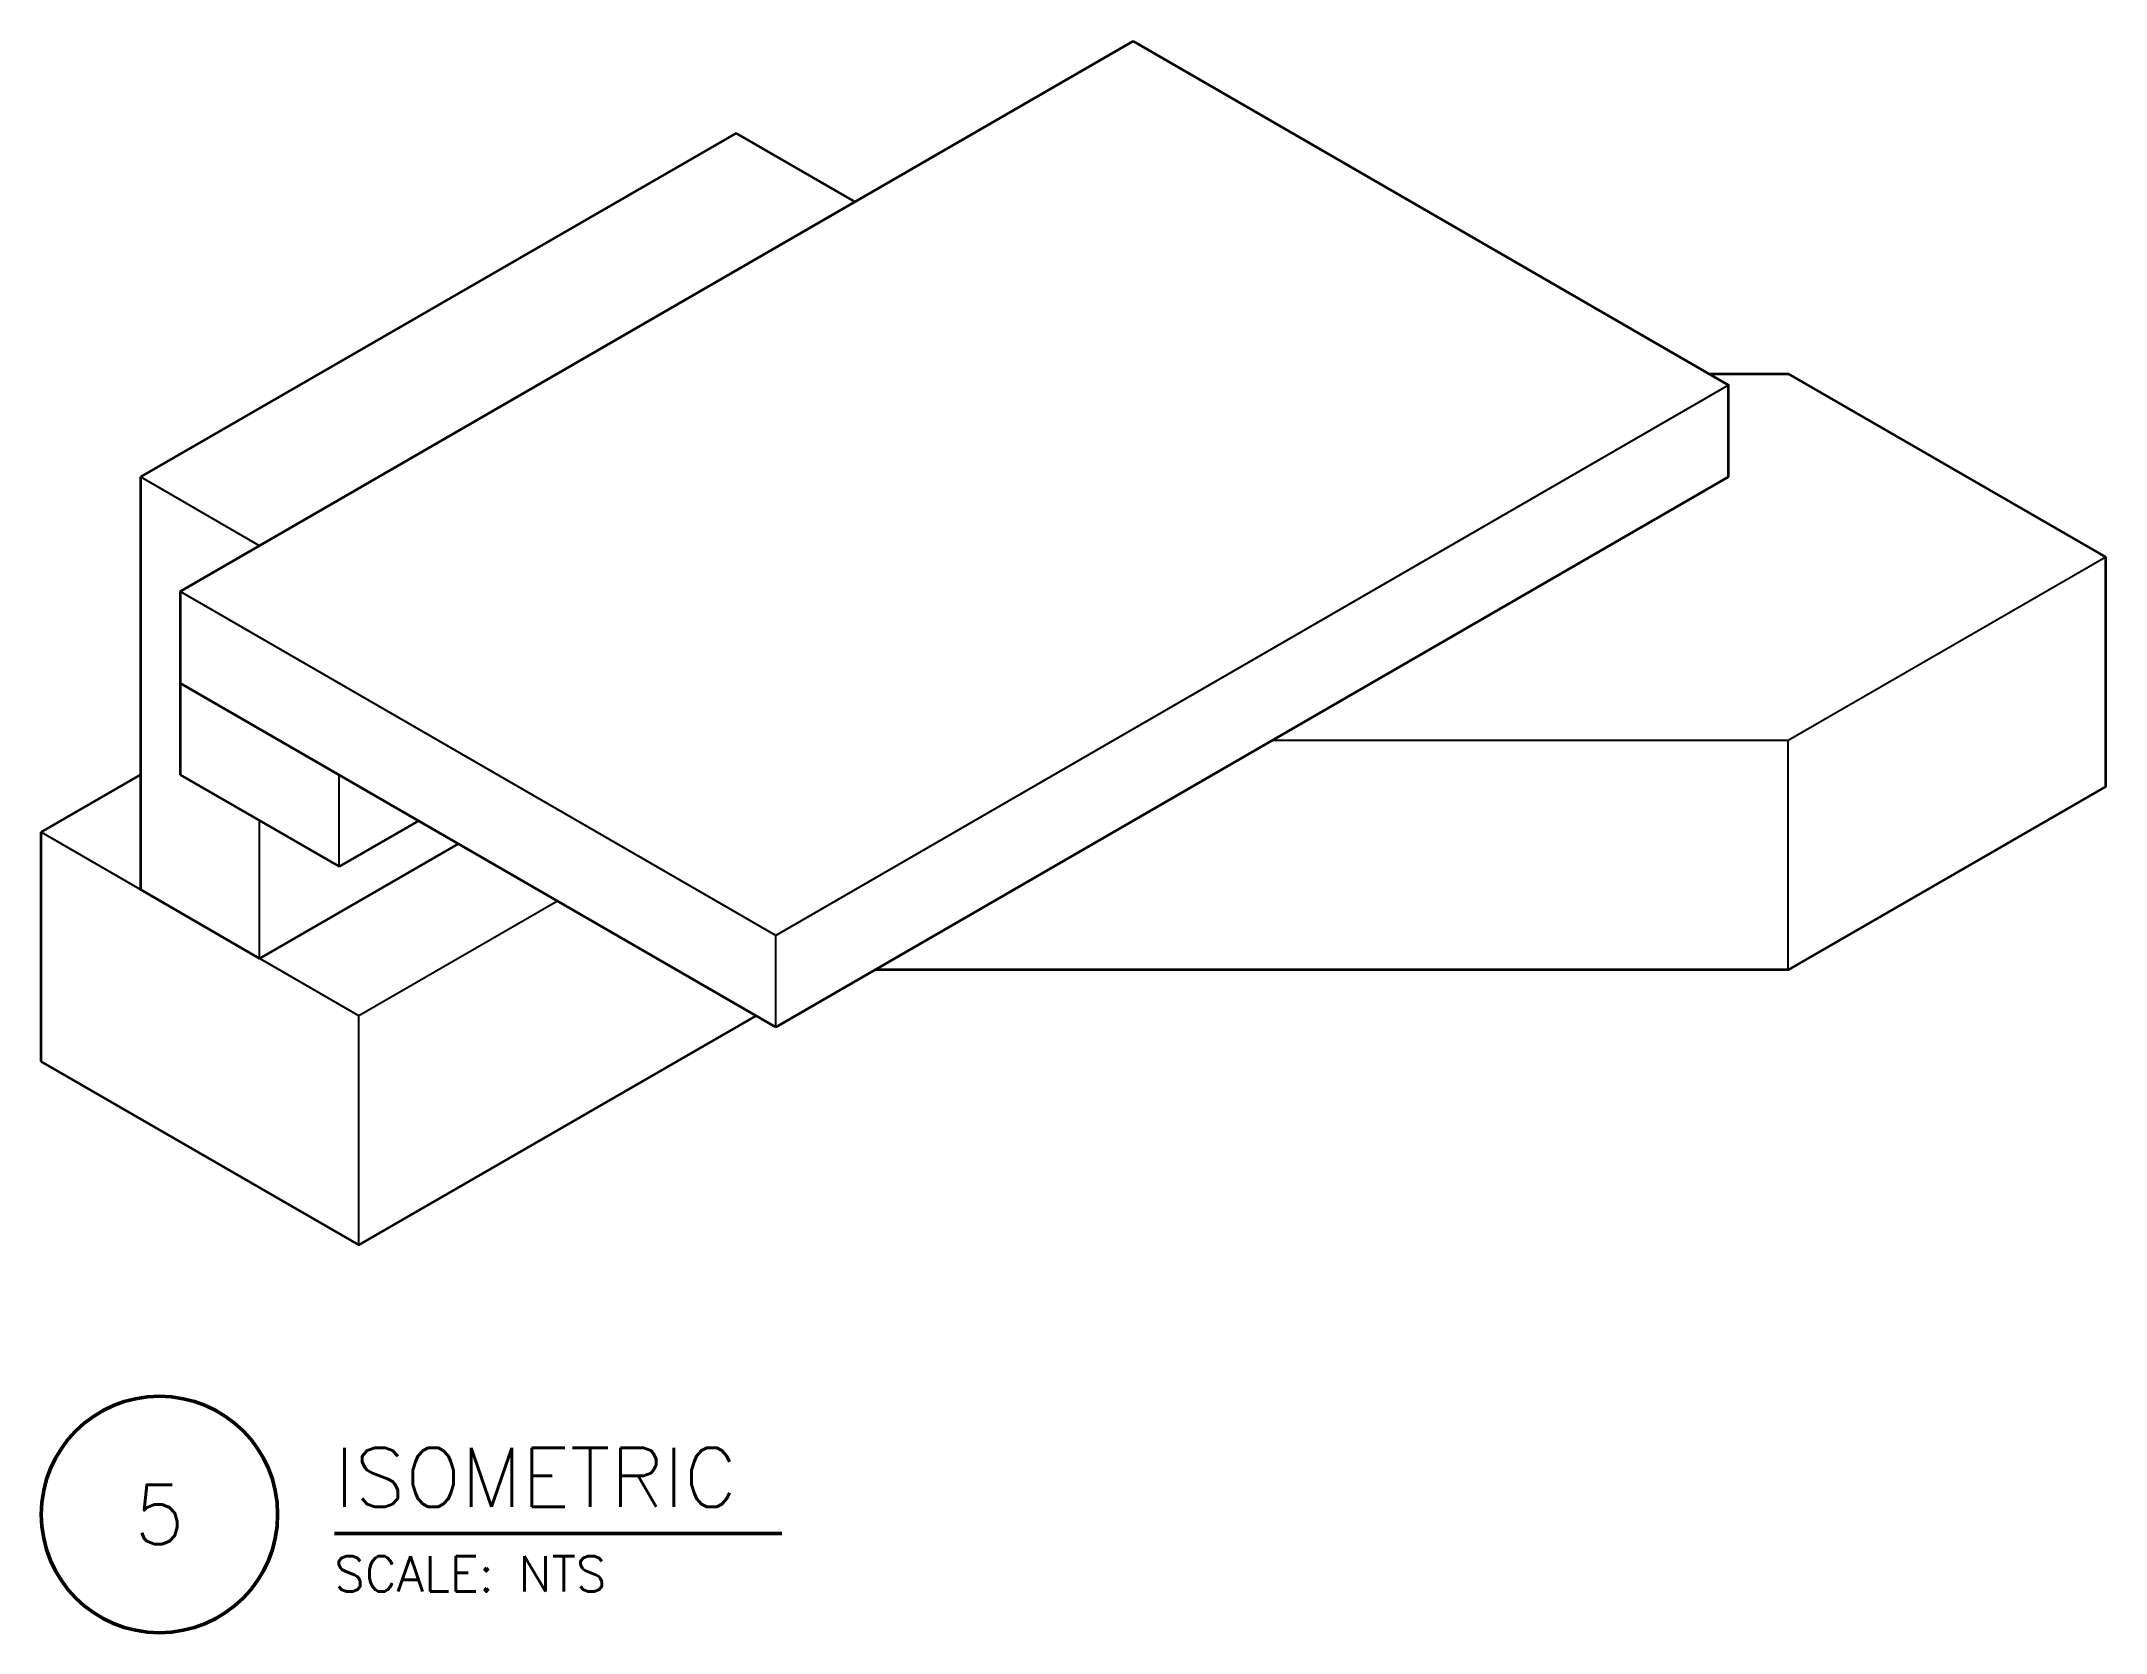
# Model space of a CAD drawing. Header units: inches. Extents: x -17.3 to 72.7, y -44.9 to 24.5.
import ezdxf
from ezdxf.enums import TextEntityAlignment as Align

# ---------------------------------------------------------------- set-up
doc = ezdxf.new("R2010")
doc.units = ezdxf.units.IN
doc.header["$MEASUREMENT"] = 0
for name, color, linetype, lineweight in [('S-ANNO-TTLB', 7, 'CONTINUOUS', 50), ('S-DETL-BYND', 7, 'CONTINUOUS', 25), ('S-DETL-CUT', 7, 'CONTINUOUS', 50)]:
    doc.layers.add(name, color=color, linetype=linetype, lineweight=lineweight)
doc.styles.add('KERF', font='romans.shx')

msp = doc.modelspace()

# ---------------------------------------------------------------- linework, layer by layer
at = {"layer": 'S-ANNO-TTLB', "lineweight": 50}
msp.add_lwpolyline([(-17.320508, -39.75625, 1), (-7.008008, -39.75625, 1)], format="xyb", close=True, dxfattribs=at)
msp.add_lwpolyline([(-4.533008, -40.58125), (14.987081, -40.58125)], dxfattribs=at)
at = {"layer": 'S-DETL-BYND', "lineweight": 25}
for points in [[(18.186533, 17.5), (-7.794229, 2.5)], [(56.291651, 9.5), (14.722432, -14.5)], [(-7.794229, 2.5), (-12.990381, 5.5)], [(72.746134, 2), (58.889727, -6), (36.373067, -6)], [(14.722432, -18.5), (14.722432, -14.5), (-11.25833, 0.5)], [(-4.330127, -11.5), (-4.330127, -7.5), (-11.25833, -3.5)], [(58.889727, -16), (58.889727, -6)], [(-7.794229, -15.5), (-7.794229, -9.5)], [(5.196152, -13), (-3.464102, -18), (-17.320508, -10)], [(-3.464102, -28), (-3.464102, -18)]]:
    msp.add_lwpolyline(points, dxfattribs=at)
at = {"layer": 'S-DETL-CUT', "lineweight": 35}
for points in [[(30.310889, 24.5), (-11.25833, 0.5)], [(56.291651, 5.5), (56.291651, 9.5), (30.310889, 24.5)], [(12.990381, 20.5), (-12.990381, 5.5)], [(18.186533, 17.5), (12.990381, 20.5)], [(55.425626, 10), (58.889727, 10), (72.746134, 2)], [(-12.990381, 5.5), (-12.990381, -12.5)], [(56.291651, 5.5), (14.722432, -18.5)], [(72.746134, -8), (72.746134, 2)], [(-11.25833, 0.5), (-11.25833, -3.5)], [(-11.25833, -3.5), (14.722432, -18.5)], [(-11.25833, -3.5), (-11.25833, -7.5)], [(-17.320508, -10), (-12.990381, -7.5)], [(-11.25833, -7.5), (-4.330127, -11.5)], [(72.746134, -8), (58.889727, -16), (19.052559, -16)], [(-0.866025, -9.5), (-4.330127, -11.5)], [(-17.320508, -20), (-17.320508, -10)], [(0.866025, -10.5), (-7.794229, -15.5)], [(-12.990381, -12.5), (-7.794229, -15.5)], [(13.856406, -18), (-3.464102, -28), (-17.320508, -20)]]:
    msp.add_lwpolyline(points, dxfattribs=at)

# ---------------------------------------------------------------- texts
at = {"layer": 'S-ANNO-TTLB', "lineweight": 50, "style": 'KERF'}
msp.add_text('ISOMETRIC', height=2.578125, dxfattribs=at).set_placement((-4.533008, -39.42625))
msp.add_text('5', height=2.578125, dxfattribs=at).set_placement((-12.164258, -39.75625), align=Align.MIDDLE_CENTER)
at = {"layer": 'S-ANNO-TTLB', "lineweight": 18, "style": 'KERF'}
msp.add_text('SCALE: NTS', height=1.546875, dxfattribs=at).set_placement((-4.533008, -43.118125))

doc.saveas('drawing.dxf')
